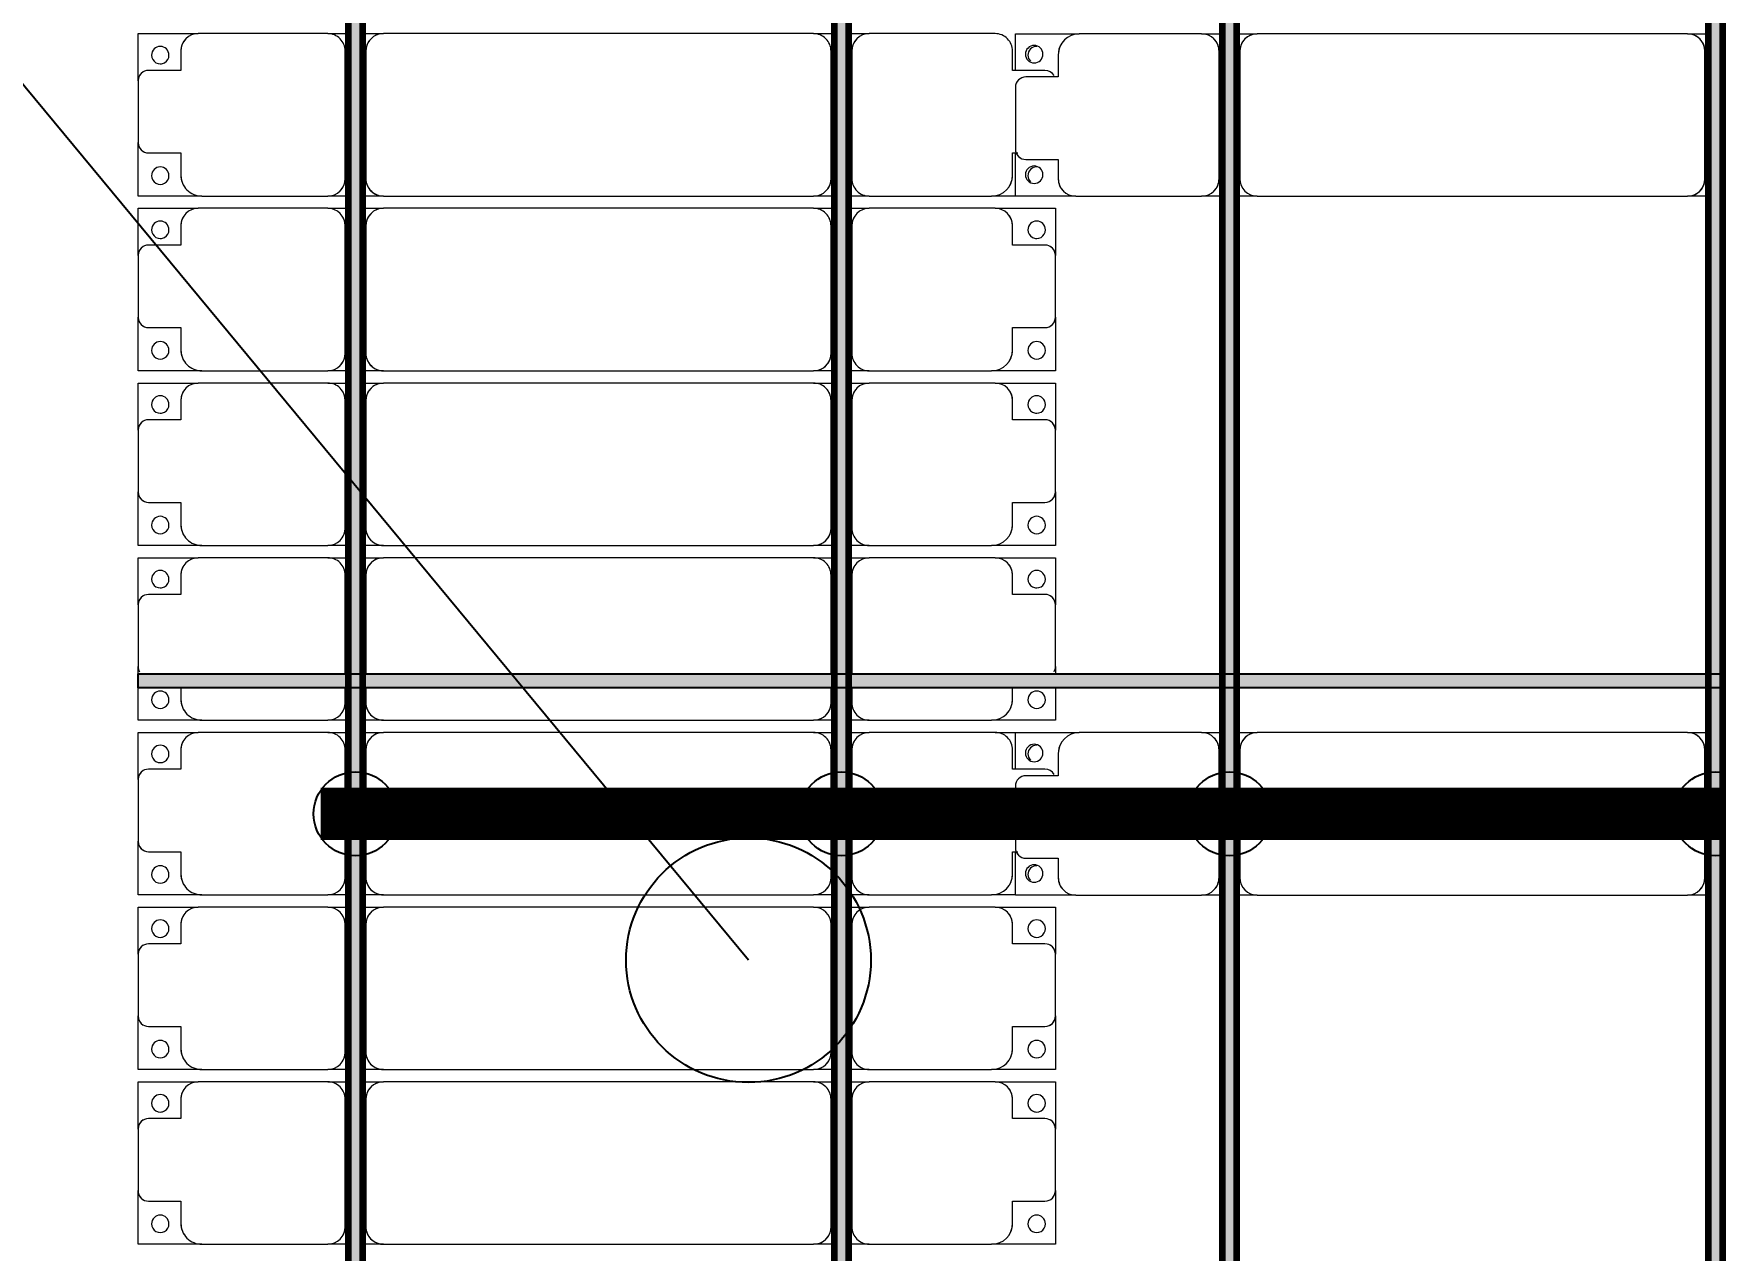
# Model space of a CAD drawing. Header units: millimetres. Extents: x 312848 to 517332, y -142134 to -35114.
# Drawn here: x 324234 to 329045, y -96578 to -93095 of the extents above; entities that cross this region are included whole.
import ezdxf

# ---------------------------------------------------------------- set-up
doc = ezdxf.new("R2010")
doc.units = ezdxf.units.MM
for name, color, linetype, lineweight in [('A-ANNO-DIMS', 211, 'Continuous', 9), ('A-ANNO-DIMS-500', 211, 'Continuous', 9), ('A-GENM', 13, 'Continuous', 9), ('S-BEAM', 12, 'Continuous', 9)]:
    doc.layers.add(name, color=color, linetype=linetype, lineweight=lineweight)
for name, color, linetype in [('GC-BICH NEO', 6, 'Continuous'), ('GC-DAY NEO', 5, 'Continuous'), ('GC-HOP 40x60 GIA CUONG', 1, 'Continuous')]:
    doc.layers.add(name, color=color, linetype=linetype)
doc.styles.add('Trebuchet MS', font='trebuc.ttf', dxfattribs={"width": 0.8, "height": 1500})
doc.dimstyles.new('Arc_Length_-_3mm_Trebuchet_MS_3', dxfattribs={"dimscale": 304.8, "dimtxt": 1546.42636, "dimasz": 1.64042, "dimexe": 2.46063, "dimexo": 2.46063, "dimgap": 0.492126, "dimtad": 1, "dimdec": 0, "dimrnd": 10, "dimzin": 0, "dimdsep": 46, "dimtxsty": 'Trebuchet MS', "dimblk1": 'OBLIQUE', "dimblk2": 'OBLIQUE', "dimsah": 1, "dimcen": 0.09, "dimdle": 1.64042, "dimazin": 0, "dimtfac": 1, "dimtdec": 4, "dimtix": 1, "dimtmove": 0, "dimatfit": 3, "dimfxl": 1, "dimtvp": 1, "dimtfill": 1, "dimtolj": 1, "dimtzin": 0, "dimarcsym": 2})

# ---------------------------------------------------------------- blocks, each defined once
blk = doc.blocks.new('Dai phao do pin - DẢI PHAO ĐỠ PIN-V1-KHUNG KẾT CẤU BÈ PIN 3')
at = {"layer": 'A-GENM', "color": 7}
for p, q in [((-1312.2, 241.6), (-1129.7, 241.6)), ((-1312.2, 136.9), (-1312.2, 241.6)), ((-779.7, 241.6), (-1129.7, 241.6)), ((-779.7, 241.6), (-720, 241.6)), ((-680, 241.6), (-620.3, 241.6)), ((610.3, 241.6), (-620.3, 241.6)), ((610.3, 241.6), (670, 241.6)), ((-1189.7, 181.6), (-1189.7, 118.2)), ((-729.7, -173.4), (-729.7, 191.6)), ((-670.3, 191.6), (-670.3, -173.4)), ((660.3, -173.4), (660.3, 191.6)), ((-1189.7, 118.2), (-1282.2, 118.2)), ((-1312.2, 88.2), (-1312.2, -88.2)), ((-1312.2, -223.4), (-1312.2, -99.5)), ((-1282.2, -118.2), (-1189.7, -118.2)), ((-1189.7, -118.2), (-1189.7, -173.4)), ((-1139.7, -223.4), (-1312.2, -223.4)), ((-1139.7, -223.4), (-779.7, -223.4)), ((-720, -223.4), (-779.7, -223.4)), ((-620.3, -223.4), (-680, -223.4)), ((-620.3, -223.4), (610.3, -223.4)), ((670, -223.4), (610.3, -223.4))]:
    blk.add_line(p, q, dxfattribs=at)
for centre, radius, start, end in [((-1129.7, 181.6), 60, 90, 180), ((-779.7, 191.6), 50, 360, 90), ((-620.3, 191.6), 50, 90, 180), ((610.3, 191.6), 50, 360, 90), ((610.3, 191.6), 50, 15, 90), ((-1258.6, 183.2), 25, 0, 180), ((-1129.7, 181.6), 60, 150, 180), ((-779.7, 191.6), 50, 360, 45), ((-620.3, 191.6), 50, 105, 180), ((-1258.6, 183.2), 25, 180, 360), ((-1282.2, 88.2), 30, 90, 180), ((-1282.2, -88.2), 30, 180, 270), ((-1282.2, -88.2), 30, 210, 240), ((-1258.6, -161.8), 25, 0, 180), ((-1258.6, -161.8), 25, 180, 0), ((-1139.7, -173.4), 50, 180, 270), ((-1139.7, -173.4), 50, 180, 225), ((-779.7, -173.4), 50, 270, 360), ((-779.7, -173.4), 50, 315, 360), ((-620.3, -173.4), 50, 180, 270), ((-620.3, -173.4), 50, 180, 270), ((610.3, -173.4), 50, 270, 360), ((610.3, -173.4), 50, 285, 360)]:
    blk.add_arc(centre, radius, start, end, dxfattribs=at)
blk = doc.blocks.new('Dai phao do pin - DẢI PHAO ĐỠ PIN-67477-KHUNG KẾT CẤU BÈ PIN 3')
at = {"layer": 'A-GENM', "color": 7}
for p, q in [((-1312.2, 241.6), (-1129.7, 241.6)), ((-1312.2, 136.9), (-1312.2, 241.6)), ((-779.7, 241.6), (-1129.7, 241.6)), ((-779.7, 241.6), (-720, 241.6)), ((-680, 241.6), (-620.3, 241.6)), ((610.3, 241.6), (-620.3, 241.6)), ((610.3, 241.6), (670, 241.6)), ((-1189.7, 181.6), (-1189.7, 118.2)), ((-729.7, -173.4), (-729.7, 191.6)), ((-670.3, 191.6), (-670.3, -173.4)), ((660.3, -173.4), (660.3, 191.6)), ((-1189.7, 118.2), (-1282.2, 118.2)), ((-1312.2, 88.2), (-1312.2, -88.2)), ((-1312.2, -223.4), (-1312.2, -99.5)), ((-1282.2, -118.2), (-1189.7, -118.2)), ((-1189.7, -118.2), (-1189.7, -173.4)), ((-1139.7, -223.4), (-1312.2, -223.4)), ((-1139.7, -223.4), (-779.7, -223.4)), ((-720, -223.4), (-779.7, -223.4)), ((-620.3, -223.4), (-680, -223.4)), ((-620.3, -223.4), (610.3, -223.4)), ((670, -223.4), (610.3, -223.4))]:
    blk.add_line(p, q, dxfattribs=at)
for centre, radius, start, end in [((-1129.7, 181.6), 60, 90, 180), ((-779.7, 191.6), 50, 360, 90), ((-620.3, 191.6), 50, 90, 180), ((610.3, 191.6), 50, 360, 90), ((610.3, 191.6), 50, 15, 90), ((-1258.6, 183.2), 25, 0, 180), ((-1129.7, 181.6), 60, 150, 180), ((-779.7, 191.6), 50, 360, 45), ((-620.3, 191.6), 50, 105, 180), ((-1258.6, 183.2), 25, 180, 360), ((-1282.2, 88.2), 30, 90, 180), ((-1282.2, -88.2), 30, 180, 270), ((-1282.2, -88.2), 30, 210, 240), ((-1258.6, -161.8), 25, 0, 180), ((-1258.6, -161.8), 25, 180, 0), ((-1139.7, -173.4), 50, 180, 270), ((-1139.7, -173.4), 50, 180, 225), ((-779.7, -173.4), 50, 270, 360), ((-779.7, -173.4), 50, 315, 360), ((-620.3, -173.4), 50, 180, 270), ((-620.3, -173.4), 50, 180, 270), ((610.3, -173.4), 50, 270, 360), ((610.3, -173.4), 50, 285, 360)]:
    blk.add_arc(centre, radius, start, end, dxfattribs=at)
blk = doc.blocks.new('Dầm C52 - Dầm C52-66353-KHUNG KẾT CẤU BÈ PIN 3')
at = {"layer": 'S-BEAM', "lineweight": 140}
blk.add_hatch(color=1, dxfattribs=at).paths.add_polyline_path([(-45616.3, 20), (-45616.3, -20), (45616.3, -20), (45616.3, 20), (-45569, 20)])
at = {"layer": 'S-BEAM', "color": 1, "lineweight": 140}
for p, q in [((-45616.3, 20), (45616.3, 20)), ((45616.3, -20), (-45616.3, -20))]:
    blk.add_line(p, q, dxfattribs=at)
blk = doc.blocks.new('Dầm C52 - Dầm C52-V13-KHUNG KẾT CẤU BÈ PIN 3')
at = {"layer": 'S-BEAM', "lineweight": 140}
blk.add_hatch(color=1, dxfattribs=at).paths.add_polyline_path([(-45616.3, 20), (-45616.3, -20), (45616.3, -20), (45616.3, 20), (-45569, 20)])
at = {"layer": 'S-BEAM', "color": 1, "lineweight": 140}
for p, q in [((-45616.3, 20), (45616.3, 20)), ((45616.3, -20), (-45616.3, -20))]:
    blk.add_line(p, q, dxfattribs=at)
blk = doc.blocks.new('Dầm C52 - Hộp 40x60-69555-KHUNG KẾT CẤU BÈ PIN 3')
at = {"layer": 'S-BEAM', "lineweight": 25}
blk.add_hatch(color=4, dxfattribs=at).paths.add_polyline_path([(37512.3, -20), (37702.2, -20), (37702.2, 20), (-37702.2, 20), (-37702.2, -20), (37035.7, -20)])
at = {"layer": 'S-BEAM', "color": 4, "lineweight": 25}
for p, q in [((-37702.2, -20), (-37702.2, 20)), ((-37702.2, 20), (37702.2, 20)), ((37702.2, -20), (-37702.2, -20))]:
    blk.add_line(p, q, dxfattribs=at)
blk = doc.blocks.new('Dải phao đi lại kèm đỡ invester - DẢI PHAO ĐI LẠI-68882-KHUNG KẾT CẤU BÈ PIN 3')
at = {"layer": 'A-GENM', "color": 7}
for p, q in [((36758.4, 1312.2), (36911.8, 1312.2)), ((36758.4, 1129.7), (36758.4, 1312.2)), ((37088.2, 1312.2), (36911.8, 1312.2)), ((37088.2, 1312.2), (37223.4, 1312.2)), ((37223.4, 1312.2), (37223.4, 1139.7)), ((37258.4, 1312.2), (37411.8, 1312.2)), ((37258.4, 1129.7), (37258.4, 1312.2)), ((37588.2, 1312.2), (37411.8, 1312.2)), ((37588.2, 1312.2), (37723.4, 1312.2)), ((37723.4, 1312.2), (37723.4, 1139.7)), ((37758.4, 1312.2), (37911.8, 1312.2)), ((37758.4, 1129.7), (37758.4, 1312.2)), ((38088.2, 1312.2), (37911.8, 1312.2)), ((38088.2, 1312.2), (38223.4, 1312.2)), ((38223.4, 1312.2), (38223.4, 1139.7)), ((38258.4, 1312.2), (38351.2, 1312.2)), ((38258.4, 1129.7), (38258.4, 1312.2)), ((38391.2, 1312.2), (38411.8, 1312.2)), ((38588.2, 1312.2), (38411.8, 1312.2)), ((38588.2, 1312.2), (38723.4, 1312.2)), ((38723.4, 1312.2), (38723.4, 1139.7)), ((38758.4, 1312.2), (38911.8, 1312.2)), ((38758.4, 1129.7), (38758.4, 1312.2)), ((39088.2, 1312.2), (38911.8, 1312.2)), ((39088.2, 1312.2), (39223.4, 1312.2)), ((39223.4, 1312.2), (39223.4, 1139.7)), ((39258.4, 1312.2), (39411.8, 1312.2)), ((39258.4, 1129.7), (39258.4, 1312.2)), ((39588.2, 1312.2), (39411.8, 1312.2)), ((39588.2, 1312.2), (39723.4, 1312.2)), ((39723.4, 1312.2), (39723.4, 1139.7)), ((39758.4, 1312.2), (39911.8, 1312.2)), ((39758.4, 1129.7), (39758.4, 1312.2)), ((40088.2, 1312.2), (39911.8, 1312.2)), ((40088.2, 1312.2), (40223.4, 1312.2)), ((40223.4, 1312.2), (40223.4, 1139.7)), ((36881.8, 1282.2), (36881.8, 1189.7)), ((37118.2, 1189.7), (37118.2, 1282.2)), ((37381.8, 1282.2), (37381.8, 1189.7)), ((37618.2, 1189.7), (37618.2, 1282.2)), ((37881.8, 1282.2), (37881.8, 1189.7)), ((38118.2, 1189.7), (38118.2, 1282.2)), ((38618.2, 1189.7), (38618.2, 1282.2)), ((38881.8, 1282.2), (38881.8, 1189.7)), ((39118.2, 1189.7), (39118.2, 1282.2)), ((39381.8, 1282.2), (39381.8, 1189.7)), ((39618.2, 1189.7), (39618.2, 1282.2)), ((39881.8, 1282.2), (39881.8, 1189.7)), ((40118.2, 1189.7), (40118.2, 1282.2)), ((36881.8, 1189.7), (36818.4, 1189.7)), ((37173.4, 1189.7), (37118.2, 1189.7)), ((37381.8, 1189.7), (37318.4, 1189.7)), ((37673.4, 1189.7), (37618.2, 1189.7)), ((37881.8, 1189.7), (37818.4, 1189.7)), ((38173.4, 1189.7), (38118.2, 1189.7)), ((38351.2, 1189.7), (38318.4, 1189.7)), ((38673.4, 1189.7), (38618.2, 1189.7)), ((38881.8, 1189.7), (38818.4, 1189.7)), ((39173.4, 1189.7), (39118.2, 1189.7)), ((39381.8, 1189.7), (39318.4, 1189.7)), ((39673.4, 1189.7), (39618.2, 1189.7)), ((39881.8, 1189.7), (39818.4, 1189.7)), ((40173.4, 1189.7), (40118.2, 1189.7)), ((36758.4, 1129.7), (36758.4, 769.7)), ((37223.4, 769.7), (37223.4, 1139.7)), ((37258.4, 1129.7), (37258.4, 769.7)), ((37723.4, 769.7), (37723.4, 1139.7)), ((37758.4, 1129.7), (37758.4, 769.7)), ((38223.4, 769.7), (38223.4, 1139.7)), ((38258.4, 1129.7), (38258.4, 769.7)), ((38723.4, 769.7), (38723.4, 1139.7)), ((38758.4, 1129.7), (38758.4, 769.7)), ((39223.4, 769.7), (39223.4, 1139.7)), ((39258.4, 1129.7), (39258.4, 769.7)), ((39723.4, 769.7), (39723.4, 1139.7)), ((39758.4, 1129.7), (39758.4, 769.7)), ((40223.4, 769.7), (40223.4, 1139.7)), ((36758.4, 710), (36758.4, 769.7)), ((37223.4, 769.7), (37223.4, 710)), ((37258.4, 710), (37258.4, 769.7)), ((37723.4, 769.7), (37723.4, 710)), ((37758.4, 710), (37758.4, 769.7)), ((38223.4, 769.7), (38223.4, 710)), ((38258.4, 710), (38258.4, 769.7)), ((38723.4, 769.7), (38723.4, 710)), ((38758.4, 710), (38758.4, 769.7)), ((39223.4, 769.7), (39223.4, 710)), ((39258.4, 710), (39258.4, 769.7)), ((39723.4, 769.7), (39723.4, 710)), ((39758.4, 710), (39758.4, 769.7)), ((40223.4, 769.7), (40223.4, 710)), ((36808.4, 719.7), (37173.4, 719.7)), ((37308.4, 719.7), (37673.4, 719.7)), ((37808.4, 719.7), (38173.4, 719.7)), ((38308.4, 719.7), (38351.2, 719.7)), ((38391.2, 719.7), (38673.4, 719.7)), ((38808.4, 719.7), (39173.4, 719.7)), ((39308.4, 719.7), (39673.4, 719.7)), ((39808.4, 719.7), (40173.4, 719.7)), ((36758.4, 610.3), (36758.4, 670)), ((37173.4, 660.3), (36808.4, 660.3)), ((37223.4, 670), (37223.4, 610.3)), ((37258.4, 610.3), (37258.4, 670)), ((37673.4, 660.3), (37308.4, 660.3)), ((37723.4, 670), (37723.4, 610.3)), ((37758.4, 610.3), (37758.4, 670)), ((38173.4, 660.3), (37808.4, 660.3)), ((38223.4, 670), (38223.4, 610.3)), ((38258.4, 610.3), (38258.4, 670)), ((38351.2, 660.3), (38308.4, 660.3)), ((38673.4, 660.3), (38391.2, 660.3)), ((38723.4, 670), (38723.4, 610.3)), ((38758.4, 610.3), (38758.4, 670)), ((39173.4, 660.3), (38808.4, 660.3)), ((39223.4, 670), (39223.4, 610.3)), ((39258.4, 610.3), (39258.4, 670)), ((39673.4, 660.3), (39308.4, 660.3)), ((39723.4, 670), (39723.4, 610.3)), ((39758.4, 610.3), (39758.4, 670)), ((40173.4, 660.3), (39808.4, 660.3)), ((40223.4, 670), (40223.4, 610.3)), ((36758.4, 610.3), (36758.4, -620.3)), ((37223.4, -620.3), (37223.4, 610.3)), ((37258.4, 610.3), (37258.4, -620.3)), ((37723.4, -620.3), (37723.4, 610.3)), ((37758.4, 610.3), (37758.4, -620.3)), ((38223.4, -620.3), (38223.4, 610.3)), ((38258.4, 610.3), (38258.4, -620.3)), ((38723.4, -620.3), (38723.4, 610.3)), ((38758.4, 610.3), (38758.4, -620.3)), ((39223.4, -620.3), (39223.4, 610.3)), ((39258.4, 610.3), (39258.4, -620.3)), ((39723.4, -620.3), (39723.4, 610.3)), ((39758.4, 610.3), (39758.4, -620.3)), ((40223.4, -620.3), (40223.4, 610.3)), ((36758.4, -680), (36758.4, -620.3)), ((37223.4, -620.3), (37223.4, -680)), ((37258.4, -680), (37258.4, -620.3)), ((37723.4, -620.3), (37723.4, -680)), ((37758.4, -680), (37758.4, -620.3)), ((38223.4, -620.3), (38223.4, -680)), ((38258.4, -680), (38258.4, -620.3)), ((38723.4, -620.3), (38723.4, -680)), ((38758.4, -680), (38758.4, -620.3)), ((39223.4, -620.3), (39223.4, -680)), ((39258.4, -680), (39258.4, -620.3)), ((39723.4, -620.3), (39723.4, -680)), ((39758.4, -680), (39758.4, -620.3)), ((40223.4, -620.3), (40223.4, -680)), ((36808.4, -670.3), (37173.4, -670.3)), ((37308.4, -670.3), (37673.4, -670.3)), ((37808.4, -670.3), (38173.4, -670.3)), ((38308.4, -670.3), (38351.2, -670.3)), ((38391.2, -670.3), (38673.4, -670.3)), ((38808.4, -670.3), (39173.4, -670.3)), ((39308.4, -670.3), (39673.4, -670.3)), ((39808.4, -670.3), (40173.4, -670.3)), ((36758.4, -779.7), (36758.4, -720)), ((37223.4, -720), (37223.4, -779.7)), ((37258.4, -779.7), (37258.4, -720)), ((37723.4, -720), (37723.4, -779.7)), ((37758.4, -779.7), (37758.4, -720)), ((38223.4, -720), (38223.4, -779.7)), ((38258.4, -779.7), (38258.4, -720)), ((38723.4, -720), (38723.4, -779.7)), ((38758.4, -779.7), (38758.4, -720)), ((39223.4, -720), (39223.4, -779.7)), ((39258.4, -779.7), (39258.4, -720)), ((39723.4, -720), (39723.4, -779.7)), ((39758.4, -779.7), (39758.4, -720)), ((40223.4, -720), (40223.4, -779.7)), ((37173.4, -729.7), (36808.4, -729.7)), ((37673.4, -729.7), (37308.4, -729.7)), ((38173.4, -729.7), (37808.4, -729.7)), ((38351.2, -729.7), (38308.4, -729.7)), ((38673.4, -729.7), (38391.2, -729.7)), ((39173.4, -729.7), (38808.4, -729.7)), ((39673.4, -729.7), (39308.4, -729.7)), ((40173.4, -729.7), (39808.4, -729.7)), ((36758.4, -779.7), (36758.4, -1129.7)), ((37223.4, -1139.7), (37223.4, -779.7)), ((37258.4, -779.7), (37258.4, -1129.7)), ((37723.4, -1139.7), (37723.4, -779.7)), ((37758.4, -779.7), (37758.4, -1129.7)), ((38223.4, -1139.7), (38223.4, -779.7)), ((38258.4, -779.7), (38258.4, -1129.7)), ((38723.4, -1139.7), (38723.4, -779.7)), ((38758.4, -779.7), (38758.4, -1129.7)), ((39223.4, -1139.7), (39223.4, -779.7)), ((39258.4, -779.7), (39258.4, -1129.7)), ((39723.4, -1139.7), (39723.4, -779.7)), ((39758.4, -779.7), (39758.4, -1129.7)), ((40223.4, -1139.7), (40223.4, -779.7)), ((36758.4, -1312.2), (36758.4, -1129.7)), ((37223.4, -1139.7), (37223.4, -1312.2)), ((37258.4, -1312.2), (37258.4, -1129.7)), ((37723.4, -1139.7), (37723.4, -1312.2)), ((37758.4, -1198.7), (37758.4, -1129.7)), ((38223.4, -1139.7), (38223.4, -1312.2)), ((38258.4, -1312.2), (38258.4, -1129.7)), ((38723.4, -1139.7), (38723.4, -1312.2)), ((38758.4, -1312.2), (38758.4, -1129.7)), ((39223.4, -1139.7), (39223.4, -1312.2)), ((39258.4, -1312.2), (39258.4, -1129.7)), ((39723.4, -1139.7), (39723.4, -1312.2)), ((39758.4, -1198.7), (39758.4, -1129.7)), ((36818.4, -1189.7), (36881.8, -1189.7)), ((36881.8, -1189.7), (36881.8, -1282.2)), ((37118.2, -1282.2), (37118.2, -1189.7)), ((37118.2, -1189.7), (37173.4, -1189.7)), ((37318.4, -1189.7), (37381.8, -1189.7)), ((37381.8, -1189.7), (37381.8, -1282.2)), ((37618.2, -1282.2), (37618.2, -1189.7)), ((37618.2, -1189.7), (37673.4, -1189.7)), ((37818.4, -1189.7), (37881.8, -1189.7)), ((37881.8, -1189.7), (37881.8, -1204.4)), ((38118.2, -1282.2), (38118.2, -1189.7)), ((38118.2, -1189.7), (38173.4, -1189.7)), ((38318.4, -1189.7), (38351.2, -1189.7)), ((38618.2, -1282.2), (38618.2, -1189.7)), ((38618.2, -1189.7), (38673.4, -1189.7)), ((38818.4, -1189.7), (38881.8, -1189.7)), ((38881.8, -1189.7), (38881.8, -1282.2)), ((39118.2, -1282.2), (39118.2, -1189.7)), ((39118.2, -1189.7), (39173.4, -1189.7)), ((39318.4, -1189.7), (39381.8, -1189.7)), ((39381.8, -1189.7), (39381.8, -1282.2)), ((39618.2, -1282.2), (39618.2, -1189.7)), ((39618.2, -1189.7), (39673.4, -1189.7)), ((39818.4, -1189.7), (39881.8, -1189.7)), ((39881.8, -1189.7), (39881.8, -1204.4)), ((40118.2, -1282.2), (40118.2, -1189.7)), ((40118.2, -1189.7), (40173.4, -1189.7)), ((36911.8, -1312.2), (36758.4, -1312.2)), ((36911.8, -1312.2), (37088.2, -1312.2)), ((37223.4, -1312.2), (37088.2, -1312.2)), ((37411.8, -1312.2), (37258.4, -1312.2)), ((37411.8, -1312.2), (37588.2, -1312.2)), ((37723.4, -1312.2), (37588.2, -1312.2)), ((38351.2, -1312.2), (38258.4, -1312.2)), ((38411.8, -1312.2), (38391.2, -1312.2)), ((38411.8, -1312.2), (38588.2, -1312.2)), ((38723.4, -1312.2), (38588.2, -1312.2)), ((38911.8, -1312.2), (38758.4, -1312.2)), ((38911.8, -1312.2), (39088.2, -1312.2)), ((39223.4, -1312.2), (39088.2, -1312.2)), ((39411.8, -1312.2), (39258.4, -1312.2)), ((39411.8, -1312.2), (39588.2, -1312.2)), ((39723.4, -1312.2), (39588.2, -1312.2))]:
    blk.add_line(p, q, dxfattribs=at)
for centre, radius, start, end in [((36911.8, 1282.2), 30, 90, 180), ((36911.8, 1282.2), 30, 100.2065, 150), ((37088.2, 1282.2), 30, 0, 90), ((37088.2, 1282.2), 30, 30, 90), ((37411.8, 1282.2), 30, 90, 180), ((37411.8, 1282.2), 30, 90, 150), ((37588.2, 1282.2), 30, 0, 90), ((37588.2, 1282.2), 30, 30, 90), ((37911.8, 1282.2), 30, 90, 180), ((37911.8, 1282.2), 30, 90, 150), ((38088.2, 1282.2), 30, 0, 90), ((38088.2, 1282.2), 30, 30, 90), ((38411.8, 1282.2), 30, 90, 120), ((38411.8, 1282.2), 30, 90, 120), ((38588.2, 1282.2), 30, 360, 90), ((38588.2, 1282.2), 30, 30, 90), ((38911.8, 1282.2), 30, 90, 180), ((38911.8, 1282.2), 30, 90, 150), ((39088.2, 1282.2), 30, 0, 90), ((39088.2, 1282.2), 30, 30, 90), ((39411.8, 1282.2), 30, 90, 180), ((39411.8, 1282.2), 30, 90, 150), ((39588.2, 1282.2), 30, 0, 90), ((39588.2, 1282.2), 30, 30, 90), ((39911.8, 1282.2), 30, 90, 180), ((39911.8, 1282.2), 30, 90, 150), ((40088.2, 1282.2), 30, 0, 90), ((40088.2, 1282.2), 30, 30, 90), ((36816.8, 1248.6), 25, 90, 270), ((36816.8, 1248.6), 25, 270, 90), ((37161.8, 1248.6), 25, 90, 270), ((37161.8, 1248.6), 25, 270, 90), ((37316.8, 1248.6), 25, 90, 270), ((37316.8, 1248.6), 25, 270, 90), ((37661.8, 1248.6), 25, 90, 270), ((37661.8, 1248.6), 25, 270, 90), ((37816.8, 1248.6), 25, 90, 270), ((37816.8, 1248.6), 25, 270, 90), ((38161.8, 1248.6), 25, 90, 270), ((38161.8, 1248.6), 25, 270, 90), ((38316.8, 1248.6), 25, 90, 270), ((38316.8, 1248.6), 25, 270, 90), ((38661.8, 1248.6), 25, 90, 270), ((38661.8, 1248.6), 25, 270, 90), ((38816.8, 1248.6), 25, 90, 270), ((38816.8, 1248.6), 25, 270, 90), ((39161.8, 1248.6), 25, 90, 270), ((39161.8, 1248.6), 25, 270, 90), ((39316.8, 1248.6), 25, 90, 270), ((39316.8, 1248.6), 25, 270, 90), ((39661.8, 1248.6), 25, 90, 270), ((39661.8, 1248.6), 25, 270, 90), ((39816.8, 1248.6), 25, 90, 270), ((39816.8, 1248.6), 25, 270, 90), ((40161.8, 1248.6), 25, 90, 270), ((40161.8, 1248.6), 25, 270, 90), ((37161.8, 1248.6), 25, 180, 195), ((37661.8, 1248.6), 25, 180, 195), ((38161.8, 1248.6), 25, 180, 195), ((38661.8, 1248.6), 25, 180, 195), ((39161.8, 1248.6), 25, 180, 195), ((39661.8, 1248.6), 25, 180, 195), ((40161.8, 1248.6), 25, 180, 195), ((36818.4, 1129.7), 60, 90, 180), ((36818.4, 1129.7), 60, 90, 120), ((37173.4, 1139.7), 50, 0, 90), ((37173.4, 1139.7), 50, 45, 90), ((37318.4, 1129.7), 60, 90, 180), ((37318.4, 1129.7), 60, 90, 119.0327), ((37673.4, 1139.7), 50, 0, 90), ((37673.4, 1139.7), 50, 45, 90), ((37818.4, 1129.7), 60, 90, 180), ((37818.4, 1129.7), 60, 90, 120), ((38173.4, 1139.7), 50, 0, 90), ((38173.4, 1139.7), 50, 45, 90), ((38318.4, 1129.7), 60, 90, 180), ((38318.4, 1129.7), 60, 90, 120), ((38673.4, 1139.7), 50, 360, 90), ((38673.4, 1139.7), 50, 45, 90), ((38818.4, 1129.7), 60, 90, 180), ((38818.4, 1129.7), 60, 90, 120), ((39173.4, 1139.7), 50, 0, 90), ((39173.4, 1139.7), 50, 52.3981, 90), ((39318.4, 1129.7), 60, 90, 180), ((39318.4, 1129.7), 60, 90, 120), ((39673.4, 1139.7), 50, 0, 90), ((39673.4, 1139.7), 50, 45, 90), ((39818.4, 1129.7), 60, 90, 180), ((39818.4, 1129.7), 60, 90, 120), ((40173.4, 1139.7), 50, 0, 90), ((40173.4, 1139.7), 50, 45, 90), ((36808.4, 769.7), 50, 180, 270), ((36808.4, 769.7), 50, 225, 270), ((37173.4, 769.7), 50, 270, 0), ((37173.4, 769.7), 50, 270, 315), ((37308.4, 769.7), 50, 180, 270), ((37308.4, 769.7), 50, 225, 270), ((37673.4, 769.7), 50, 270, 360), ((37673.4, 769.7), 50, 270, 315), ((37808.4, 769.7), 50, 180, 270), ((37808.4, 769.7), 50, 225, 270), ((38173.4, 769.7), 50, 270, 0), ((38173.4, 769.7), 50, 270, 315), ((38308.4, 769.7), 50, 180, 270), ((38308.4, 769.7), 50, 225, 270), ((38673.4, 769.7), 50, 270, 0), ((38673.4, 769.7), 50, 270, 315), ((38808.4, 769.7), 50, 180, 270), ((38808.4, 769.7), 50, 225, 270), ((39173.4, 769.7), 50, 270, 0), ((39173.4, 769.7), 50, 270, 307.6019), ((39308.4, 769.7), 50, 180, 270), ((39308.4, 769.7), 50, 225, 270), ((39673.4, 769.7), 50, 270, 360), ((39673.4, 769.7), 50, 270, 315), ((39808.4, 769.7), 50, 180, 270), ((39808.4, 769.7), 50, 225, 270), ((40173.4, 769.7), 50, 270, 0), ((40173.4, 769.7), 50, 270, 315), ((36808.4, 610.3), 50, 90, 180), ((36808.4, 610.3), 50, 105, 180), ((37173.4, 610.3), 50, 360, 90), ((37173.4, 610.3), 50, 15, 90), ((37308.4, 610.3), 50, 90, 180), ((37308.4, 610.3), 50, 105, 180), ((37673.4, 610.3), 50, 0, 90), ((37673.4, 610.3), 50, 15, 90), ((37808.4, 610.3), 50, 90, 180), ((37808.4, 610.3), 50, 105, 180), ((38173.4, 610.3), 50, 0, 90), ((38173.4, 610.3), 50, 15, 90), ((38308.4, 610.3), 50, 90, 180), ((38308.4, 610.3), 50, 105, 180), ((38673.4, 610.3), 50, 360, 90), ((38673.4, 610.3), 50, 15, 90), ((38808.4, 610.3), 50, 90, 180), ((38808.4, 610.3), 50, 105, 180), ((39173.4, 610.3), 50, 0, 90), ((39173.4, 610.3), 50, 52.3981, 90), ((39173.4, 610.3), 50, 15, 45), ((39308.4, 610.3), 50, 90, 180), ((39308.4, 610.3), 50, 105, 180), ((39673.4, 610.3), 50, 0, 90), ((39673.4, 610.3), 50, 15, 90), ((39808.4, 610.3), 50, 90, 180), ((39808.4, 610.3), 50, 105, 180), ((40173.4, 610.3), 50, 0, 90), ((40173.4, 610.3), 50, 15, 90), ((36808.4, -620.3), 50, 180, 270), ((37173.4, -620.3), 50, 270, 0), ((37173.4, -620.3), 50, 270, 0), ((37308.4, -620.3), 50, 180, 270), ((37673.4, -620.3), 50, 270, 360), ((37673.4, -620.3), 50, 270, 360), ((37808.4, -620.3), 50, 180, 270), ((38173.4, -620.3), 50, 270, 0), ((38173.4, -620.3), 50, 270, 0), ((38308.4, -620.3), 50, 180, 270), ((38673.4, -620.3), 50, 270, 0), ((38673.4, -620.3), 50, 270, 0), ((38808.4, -620.3), 50, 180, 270), ((39173.4, -620.3), 50, 270, 0), ((39173.4, -620.3), 50, 315, 0), ((39308.4, -620.3), 50, 180, 270), ((39673.4, -620.3), 50, 270, 0), ((39673.4, -620.3), 50, 270, 0), ((39808.4, -620.3), 50, 180, 270), ((40173.4, -620.3), 50, 270, 0), ((40173.4, -620.3), 50, 270, 0), ((36808.4, -620.3), 50, 195, 270), ((37308.4, -620.3), 50, 195, 270), ((37808.4, -620.3), 50, 195, 270), ((38308.4, -620.3), 50, 195, 270), ((38808.4, -620.3), 50, 195, 270), ((39173.4, -620.3), 50, 270, 307.6019), ((39308.4, -620.3), 50, 195, 270), ((39808.4, -620.3), 50, 195, 270), ((36808.4, -779.7), 50, 90, 180), ((36808.4, -779.7), 50, 90, 135), ((37173.4, -779.7), 50, 360, 90), ((37173.4, -779.7), 50, 45, 90), ((37308.4, -779.7), 50, 90, 180), ((37308.4, -779.7), 50, 90, 135), ((37673.4, -779.7), 50, 0, 90), ((37673.4, -779.7), 50, 45, 90), ((37808.4, -779.7), 50, 90, 180), ((37808.4, -779.7), 50, 90, 135), ((38173.4, -779.7), 50, 360, 90), ((38173.4, -779.7), 50, 45, 90), ((38308.4, -779.7), 50, 90, 180), ((38308.4, -779.7), 50, 90, 135), ((38673.4, -779.7), 50, 360, 90), ((38673.4, -779.7), 50, 45, 90), ((38808.4, -779.7), 50, 90, 180), ((38808.4, -779.7), 50, 90, 135), ((39173.4, -779.7), 50, 360, 90), ((39173.4, -779.7), 50, 52.3981, 90), ((39308.4, -779.7), 50, 90, 180), ((39308.4, -779.7), 50, 90, 135), ((39673.4, -779.7), 50, 0, 90), ((39673.4, -779.7), 50, 45, 90), ((39808.4, -779.7), 50, 90, 180), ((39808.4, -779.7), 50, 90, 135), ((40173.4, -779.7), 50, 360, 90), ((40173.4, -779.7), 50, 45, 90), ((36818.4, -1129.7), 60, 180, 270), ((37173.4, -1139.7), 50, 270, 360), ((37318.4, -1129.7), 60, 180, 270), ((37673.4, -1139.7), 50, 270, 360), ((37818.4, -1129.7), 60, 180, 270), ((38173.4, -1139.7), 50, 270, 0), ((38318.4, -1129.7), 60, 180, 270), ((38673.4, -1139.7), 50, 270, 360), ((38818.4, -1129.7), 60, 180, 270), ((39173.4, -1139.7), 50, 270, 360), ((39318.4, -1129.7), 60, 180, 270), ((39673.4, -1139.7), 50, 270, 360), ((39818.4, -1129.7), 60, 180, 270), ((40173.4, -1139.7), 50, 270, 0), ((36818.4, -1129.7), 60, 240, 270), ((37173.4, -1139.7), 50, 270, 315), ((37318.4, -1129.7), 60, 240.9673, 270), ((37673.4, -1139.7), 50, 270, 315), ((37818.4, -1129.7), 60, 240, 270), ((38173.4, -1139.7), 50, 270, 315), ((38318.4, -1129.7), 60, 240, 270), ((38673.4, -1139.7), 50, 270, 315), ((38818.4, -1129.7), 60, 240, 270), ((39173.4, -1139.7), 50, 270, 307.6019), ((39318.4, -1129.7), 60, 240, 270), ((39673.4, -1139.7), 50, 270, 315), ((39818.4, -1129.7), 60, 240, 270), ((40173.4, -1139.7), 50, 270, 315), ((36816.8, -1258.6), 25, 90, 270), ((36816.8, -1258.6), 25, 270, 90), ((37161.8, -1258.6), 25, 90, 270), ((37161.8, -1258.6), 25, 270, 90), ((37316.8, -1258.6), 25, 90, 270), ((37316.8, -1258.6), 25, 270, 90), ((37661.8, -1258.6), 25, 90, 270), ((37661.8, -1258.6), 25, 270, 90), ((37816.8, -1258.6), 25, 90, 135), ((37816.8, -1258.6), 25, 0, 90), ((38161.8, -1258.6), 25, 90, 135), ((38161.8, -1258.6), 25, 360, 90), ((38316.8, -1258.6), 25, 90, 270), ((38316.8, -1258.6), 25, 270, 90), ((38661.8, -1258.6), 25, 90, 270), ((38661.8, -1258.6), 25, 270, 90), ((38816.8, -1258.6), 25, 90, 270), ((38816.8, -1258.6), 25, 270, 90), ((39161.8, -1258.6), 25, 90, 270), ((39161.8, -1258.6), 25, 270, 90), ((39316.8, -1258.6), 25, 90, 270), ((39316.8, -1258.6), 25, 270, 90), ((39661.8, -1258.6), 25, 90, 270), ((39661.8, -1258.6), 25, 270, 90), ((39816.8, -1258.6), 25, 90, 135), ((39816.8, -1258.6), 25, 360, 90), ((40161.8, -1258.6), 25, 90, 135), ((40161.8, -1258.6), 25, 360, 90), ((36911.8, -1282.2), 30, 180, 270), ((36911.8, -1282.2), 30, 210, 259.7935), ((37088.2, -1282.2), 30, 270, 0), ((37088.2, -1282.2), 30, 270, 330), ((37161.8, -1258.6), 25, 165, 180), ((37411.8, -1282.2), 30, 180, 270), ((37411.8, -1282.2), 30, 210, 270), ((37588.2, -1282.2), 30, 270, 0), ((37588.2, -1282.2), 30, 270, 330), ((37661.8, -1258.6), 25, 165, 180), ((38088.2, -1282.2), 30, 300, 360), ((38588.2, -1282.2), 30, 270, 0), ((38588.2, -1282.2), 30, 270, 330), ((38661.8, -1258.6), 25, 165, 180), ((38911.8, -1282.2), 30, 180, 270), ((38911.8, -1282.2), 30, 210, 270), ((39088.2, -1282.2), 30, 270, 360), ((39088.2, -1282.2), 30, 270, 330), ((39161.8, -1258.6), 25, 165, 180), ((39411.8, -1282.2), 30, 180, 270), ((39411.8, -1282.2), 30, 210, 270), ((39588.2, -1282.2), 30, 270, 0), ((39588.2, -1282.2), 30, 270, 330), ((39661.8, -1258.6), 25, 165, 180), ((40088.2, -1282.2), 30, 300, 360), ((38411.8, -1282.2), 30, 240, 270), ((38411.8, -1282.2), 30, 240, 270)]:
    blk.add_arc(centre, radius, start, end, dxfattribs=at)
blk = doc.blocks.new('be pin 3_rvt-1-KHUNG KẾT CẤU BÈ PIN 3')
at = {"layer": 'A-GENM', "color": 4, "lineweight": 25, "rotation": 90.00000000000026}
blk.add_blockref('Dải phao đi lại kèm đỡ invester - DẢI PHAO ĐI LẠI-68882-KHUNG KẾT CẤU BÈ PIN 3', (325844.7, -133318.6), dxfattribs=at)
at = {"layer": 'A-GENM', "color": 4, "lineweight": 25}
for name, p in [('Dai phao do pin - DẢI PHAO ĐỠ PIN-67477-KHUNG KẾT CẤU BÈ PIN 3', (328354.7, -93337.3)), ('Dai phao do pin - DẢI PHAO ĐỠ PIN-V1-KHUNG KẾT CẤU BÈ PIN 3', (328354.7, -95337.3))]:
    blk.add_blockref(name, p, dxfattribs=at)
at = {"layer": 'S-BEAM', "color": 4, "lineweight": 25, "rotation": 89.99999999999962}
for name, p in [('Dầm C52 - Dầm C52-66353-KHUNG KẾT CẤU BÈ PIN 3', (325154.7, -88363.7)), ('Dầm C52 - Dầm C52-V13-KHUNG KẾT CẤU BÈ PIN 3', (326544.7, -88363.7)), ('Dầm C52 - Dầm C52-66353-KHUNG KẾT CẤU BÈ PIN 3', (327654.7, -88363.7)), ('Dầm C52 - Dầm C52-V13-KHUNG KẾT CẤU BÈ PIN 3', (329044.7, -88363.7))]:
    blk.add_blockref(name, p, dxfattribs=at)
at = {"layer": 'S-BEAM', "color": 4, "lineweight": 25}
blk.add_blockref('Dầm C52 - Hộp 40x60-69555-KHUNG KẾT CẤU BÈ PIN 3', (362234.7, -94947.4), dxfattribs=at)
blk = doc.blocks.new('DIMBLOCK1-KHUNG KẾT CẤU BÈ PIN 3')
at = {"layer": 'A-ANNO-DIMS-500', "transparency": 16777216}
for p, q in [((315292.2, -133837.3), (315292.2, -42837.3)), ((315292.2, -43337.3), (314542.2, -43337.3)), ((315292.2, -43337.3), (326292.5, -43337.3)), ((315292.2, -133337.3), (314542.2, -133337.3)), ((315292.2, -133337.3), (326292.5, -133337.3))]:
    blk.add_line(p, q, dxfattribs=at)
at = {"layer": 'A-ANNO-DIMS-500', "lineweight": 70, "transparency": 16777216}
for p, q in [((315292.2, -43337.3), (315042.2, -43087.3)), ((315292.2, -43337.3), (315542.2, -43587.3)), ((315292.2, -133337.3), (315042.2, -133087.3)), ((315292.2, -133337.3), (315542.2, -133587.3))]:
    blk.add_line(p, q, dxfattribs=at)
at = {"layer": 'A-ANNO-DIMS-500', "color": 0, "transparency": 16777216, "insert": (313222.8, -90303.1), "char_height": 1500, "width": 4717.911, "attachment_point": 1, "rotation": 90, "line_spacing_factor": 1.048425, "style": 'Trebuchet MS', "bg_fill": 3, "box_fill_scale": 1.25, "bg_fill_color": 256, "bg_fill_true_color": 13158600, "bg_fill_transparency": 0}
blk.add_mtext('90000', dxfattribs=at)
blk = doc.blocks.new('_Oblique')
at = {"color": 0, "linetype": 'ByBlock', "lineweight": -2}
blk.add_line((-0.5, -0.5), (0.5, 0.5), dxfattribs=at)
blk = doc.blocks.new('DIMBLOCK7-KHUNG KẾT CẤU BÈ PIN 3')
at = {"layer": 'A-ANNO-DIMS-500', "lineweight": 70, "transparency": 16777216}
for p, q in [((332121.1, -70337.3), (331871.1, -70087.3)), ((332121.1, -70337.3), (332371.1, -70587.3)), ((332121.1, -133337.3), (331871.1, -133087.3)), ((332121.1, -133337.3), (332371.1, -133587.3))]:
    blk.add_line(p, q, dxfattribs=at)
at = {"layer": 'A-ANNO-DIMS-500', "transparency": 16777216}
for p, q in [((332121.1, -70337.3), (327194.7, -70337.3)), ((332121.1, -133837.3), (332121.1, -70337.3)), ((332121.1, -70337.3), (332871.1, -70337.3)), ((332121.1, -133337.3), (331371.1, -133337.3)), ((332121.1, -133337.3), (332517.5, -133337.3))]:
    blk.add_line(p, q, dxfattribs=at)
at = {"layer": 'A-ANNO-DIMS-500', "color": 0, "transparency": 16777216, "insert": (330051.7, -103803.1), "char_height": 1500, "width": 4717.911, "attachment_point": 1, "rotation": 90, "line_spacing_factor": 1.048425, "style": 'Trebuchet MS', "bg_fill": 3, "box_fill_scale": 1.25, "bg_fill_color": 256, "bg_fill_true_color": 13158600, "bg_fill_transparency": 0}
blk.add_mtext('63000', dxfattribs=at)

msp = doc.modelspace()

# ---------------------------------------------------------------- block references
at = {"lineweight": 5}
msp.add_blockref('be pin 3_rvt-1-KHUNG KẾT CẤU BÈ PIN 3', (0, 0), dxfattribs=at)

# ---------------------------------------------------------------- next in the draw order: dimensions: what is measured, and where the dimension line sits
at = {"layer": 'A-ANNO-DIMS'}
dim = msp.add_linear_dim(base=(315292.2, -43337.3), p1=(327042.5, -133337.3), p2=(327042.5, -43337.3), angle=90, dimstyle='Arc_Length_-_3mm_Trebuchet_MS_3', override={"dimpost": '<>', "dimfxl": 90000}, dxfattribs=at)
dim.commit()
dim.dimension.update_dxf_attribs({"geometry": 'DIMBLOCK1-KHUNG KẾT CẤU BÈ PIN 3', "text_midpoint": (314376.5, -88337.3)})

# ---------------------------------------------------------------- next in the draw order: linework, layer by layer
at = {"layer": 'GC-DAY NEO'}
msp.add_line((326278.8, -95747.1), (321175.3, -89586.4), dxfattribs=at)
at = {"layer": 'GC-HOP 40x60 GIA CUONG'}
msp.add_circle((325154.7, -95328.3), 120, dxfattribs=at)

# ---------------------------------------------------------------- next in the draw order: dimensions: what is measured, and where the dimension line sits
at = {"layer": 'A-ANNO-DIMS'}
dim = msp.add_linear_dim(base=(332121.1, -70337.3), p1=(331767.5, -133337.3), p2=(326444.7, -70337.3), angle=90, dimstyle='Arc_Length_-_3mm_Trebuchet_MS_3', override={"dimpost": '<>', "dimfxl": 63224.460246}, dxfattribs=at)
dim.commit()
dim.dimension.update_dxf_attribs({"geometry": 'DIMBLOCK7-KHUNG KẾT CẤU BÈ PIN 3', "text_midpoint": (331205.4, -101837.3)})

# ---------------------------------------------------------------- next in the draw order: linework, layer by layer
at = {"layer": 'GC-BICH NEO'}
msp.add_circle((326278.8, -95747.1), 350, dxfattribs=at)
at = {"layer": 'GC-HOP 40x60 GIA CUONG', "const_width": 150}
msp.add_lwpolyline([(325054.7, -95328.3), (340054.7, -95328.3)], dxfattribs=at)
at = {"layer": 'GC-HOP 40x60 GIA CUONG'}
for centre in [(326544.7, -95328.3), (327654.7, -95328.3), (329044.7, -95328.3)]:
    msp.add_circle(centre, 120, dxfattribs=at)

doc.saveas('drawing.dxf')
